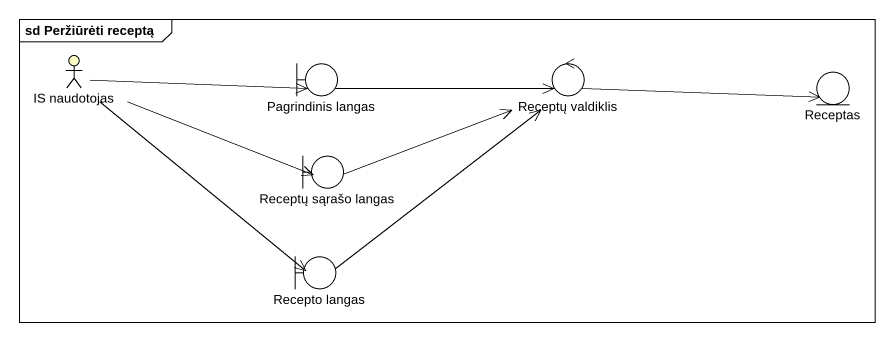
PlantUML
@startuml
mainframe sd Peržiūrėti receptą
actor "IS naudotojas" as IS_naudotojas #FFFFCC
boundary "Pagrindinis langas" as Pagrindinis_langas
control "Receptų valdiklis" as Receptų_valdiklis
entity Receptas
boundary "Receptų sąrašo langas" as Receptų_sąrašo_langas
boundary "Recepto langas" as Recepto_langas
IS_naudotojas -right-> Pagrindinis_langas
IS_naudotojas -right-> Receptų_sąrašo_langas
IS_naudotojas --> Recepto_langas
Pagrindinis_langas -right-> Receptų_valdiklis
Receptų_valdiklis -right-> Receptas
Receptų_sąrašo_langas -right-> Receptų_valdiklis
Recepto_langas -up-> Receptų_valdiklis
@enduml
